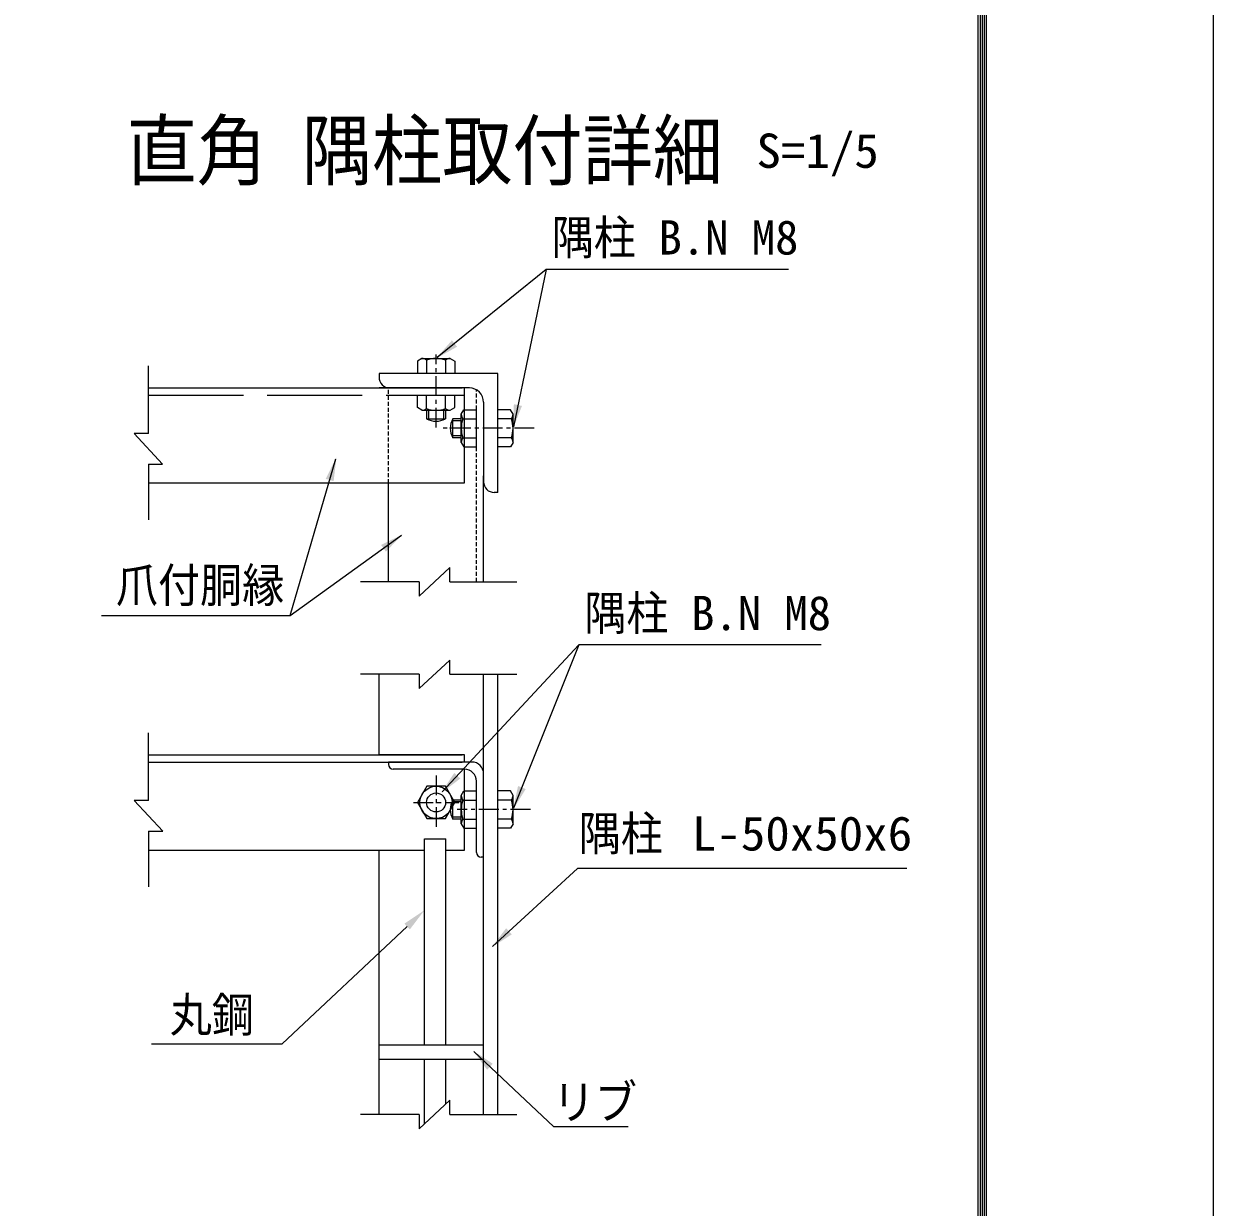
# Model space of a CAD drawing. Units: millimetres, scale not verified, with parts at other scales. Extents: x -4455 to 4455, y -3150 to 3150.
# Drawn here: x 2954 to 4455, y -963 to 531 of the extents above; entities that cross this region are included whole.
import ezdxf
from ezdxf.enums import TextEntityAlignment as Align

# ---------------------------------------------------------------- set-up
doc = ezdxf.new("R2010")
doc.units = ezdxf.units.MM
doc.header["$LTSCALE"] = 20
for name, pattern in [('DASHED', [7.5, 6, -1.5]), ('USER1', [2, 1.25, -0.25, 0.25, -0.25]), ('USER2', [0.375, 0.25, -0.125])]:
    doc.linetypes.add(name, pattern=pattern)
for name, color, linetype, lineweight in [('0-3_7詳細', 7, 'Continuous', 18), ('0-B_0', 7, 'Continuous', 18), ('0-E_D-TTL', 7, 'Continuous', 18)]:
    doc.layers.add(name, color=color, linetype=linetype, lineweight=lineweight)
doc.styles.add('ＭＳ ゴシック', font='')
doc.styles.get('ＭＳ ゴシック').set_extended_font_data('MS Gothic')

# ---------------------------------------------------------------- blocks, each defined once
blk = doc.blocks.new('50X6')
at = {"layer": '0-B_0'}
for p, q in [((0, 1000), (30, 1000)), ((0, 1000), (0, 0)), ((120, 240), (120, 910)), ((240, 120), (910, 120)), ((0, 0), (1000, 0)), ((1000, 0), (1000, 30))]:
    blk.add_line(p, q, dxfattribs=at)
for centre, radius, start, end in [((30, 910), 90, 0, 90), ((240, 240), 120, 180, 270.0001), ((910, 30), 90, 0, 90.0001)]:
    blk.add_arc(centre, radius, start, end, dxfattribs=at)

msp = doc.modelspace()

# ---------------------------------------------------------------- linework, layer by layer
at = {"layer": '0-3_7詳細'}
for p, q in [((3612.85, 220.87), (3571.51, 22.19)), ((3456.14, 108.43), (3450.38, 105.11)), ((3450.38, 105.11), (3450.38, 89.23)), ((3456.14, 108.43), (3491.66, 108.43)), ((3461.9, 106.37), (3461.9, 89.23)), ((3485.9, 106.37), (3485.9, 89.23)), ((3491.66, 108.43), (3497.42, 105.11)), ((3497.42, 105.11), (3497.42, 89.23)), ((3110.74, 71.23), (3506.9, 71.23)), ((3509.9, 71.23), (3401.9, 71.23)), ((3450.38, 62.23), (3497.42, 62.23)), ((3450.38, 46.36), (3450.38, 62.23)), ((3461.9, 45.09), (3461.9, 62.23)), ((3485.9, 45.09), (3485.9, 62.23)), ((3509.9, -48.77), (3509.9, 71.23)), ((3456.14, 43.03), (3450.38, 46.36)), ((3456.14, 43.03), (3491.66, 43.03)), ((3461.9, 43.03), (3461.9, 32.37)), ((3461.9, 32.37), (3485.9, 32.37)), ((3485.9, 43.03), (3485.9, 32.37)), ((3495.04, 8.23), (3495.04, 32.23)), ((3505.7, 32.23), (3495.04, 32.23)), ((3505.7, 2.47), (3505.7, 37.99)), ((3507.76, 32.23), (3524.9, 32.23)), ((3524.9, -3.29), (3524.9, 43.75)), ((3567.78, 43.75), (3551.9, 43.75)), ((3551.9, -3.29), (3551.9, 43.75)), ((3569.04, 32.23), (3551.9, 32.23)), ((3571.1, 37.99), (3567.78, 43.75)), ((3571.1, 2.47), (3571.1, 37.99)), ((3505.7, 8.23), (3495.04, 8.23)), ((3505.7, 2.47), (3509.03, -3.29)), ((3507.76, 8.23), (3524.9, 8.23)), ((3569.04, 8.23), (3551.9, 8.23)), ((3571.1, 2.47), (3567.78, -3.29)), ((3509.03, -3.29), (3524.9, -3.29)), ((3567.78, -3.29), (3551.9, -3.29)), ((3533.9, -173.5), (3533.9, -39.77)), ((3110.74, -48.77), (3509.9, -48.77)), ((3413.9, -173.5), (3413.9, -48.77)), ((3289.69, -216.01), (3430.22, -114.75)), ((3654, -253.2), (3571.84, -459.12)), ((3401.9, -391.98), (3401.9, -290.21)), ((3533.9, -845.83), (3533.9, -290.21)), ((3551.9, -845.83), (3551.9, -290.21)), ((3110.9, -391.98), (3506.9, -391.98)), ((3110.9, -400.98), (3506.9, -400.98)), ((3509.9, -391.98), (3401.9, -391.98)), ((3518.9, -400.98), (3413.9, -400.98)), ((3413.9, -400.98), (3413.9, -403.98)), ((3424.4, -391.98), (3424.6, -391.98)), ((3509.9, -400.98), (3509.9, -391.98)), ((3509.9, -409.98), (3419.9, -409.98)), ((3509.9, -511.98), (3509.9, -409.98)), ((3533.9, -520.98), (3533.9, -415.98)), ((3524.9, -514.98), (3524.9, -424.98)), ((3495.04, -472.98), (3495.04, -448.98)), ((3505.7, -448.98), (3495.04, -448.98)), ((3505.7, -478.74), (3505.7, -443.22)), ((3507.76, -448.98), (3524.9, -448.98)), ((3524.9, -484.5), (3524.9, -437.46)), ((3567.78, -437.46), (3551.9, -437.46)), ((3551.9, -484.5), (3551.9, -437.46)), ((3569.04, -448.98), (3551.9, -448.98)), ((3571.1, -443.22), (3567.78, -437.46)), ((3571.1, -478.74), (3571.1, -443.22)), ((3505.7, -472.98), (3495.04, -472.98)), ((3505.7, -478.74), (3509.03, -484.5)), ((3507.76, -472.98), (3524.9, -472.98)), ((3569.04, -472.98), (3551.9, -472.98)), ((3571.1, -478.74), (3567.78, -484.5)), ((3509.03, -484.5), (3524.9, -484.5)), ((3567.78, -484.5), (3551.9, -484.5)), ((3459.22, -758.46), (3459.22, -498.04)), ((3459.22, -498.04), (3486.22, -498.04)), ((3486.22, -758.46), (3486.22, -498.04)), ((3110.9, -511.98), (3459.22, -511.98)), ((3401.9, -845.83), (3401.9, -511.98)), ((3486.22, -511.98), (3509.9, -511.98)), ((3533.9, -520.98), (3530.9, -520.98)), ((3533.9, -758.46), (3401.9, -758.46)), ((3533.9, -776.46), (3401.9, -776.46)), ((3459.22, -857.67), (3459.22, -776.46)), ((3486.22, -832.6), (3486.22, -776.46))]:
    msp.add_line(p, q, dxfattribs=at)
at = {"layer": '0-3_7詳細', "color": 1, "linetype": 'USER1'}
for p, q in [((3473.9, 21.13), (3473.9, 113.5)), ((3597.9, 20.23), (3481.46, 20.23)), ((3473.9, -417.79), (3473.9, -487.18)), ((3445.34, -451.98), (3502.46, -451.98)), ((3593, -460.98), (3500.64, -460.98))]:
    msp.add_line(p, q, dxfattribs=at)
at = {"layer": '0-3_7詳細', "color": 4}
for p, q in [((3110.74, 13.67), (3110.74, 99.25)), ((3092.74, 13.67), (3128.74, -25.1)), ((3110.74, 13.67), (3092.74, 13.67)), ((3110.74, -25.1), (3110.74, -95.3)), ((3110.74, -25.1), (3128.74, -25.1)), ((3452.58, -191.5), (3491.35, -155.5)), ((3491.35, -173.5), (3491.35, -155.5)), ((3452.58, -173.5), (3378.36, -173.5)), ((3452.58, -173.5), (3452.58, -191.5)), ((3491.35, -173.5), (3576.03, -173.5)), ((3452.58, -308.21), (3491.35, -272.21)), ((3491.35, -290.21), (3491.35, -272.21)), ((3452.58, -290.21), (3378.36, -290.21)), ((3452.58, -290.21), (3452.58, -308.21)), ((3491.35, -290.21), (3576.03, -290.21)), ((3110.9, -449.54), (3110.9, -363.96)), ((3092.9, -449.54), (3128.9, -488.31)), ((3110.9, -449.54), (3092.9, -449.54)), ((3110.9, -488.31), (3110.9, -558.51)), ((3110.9, -488.31), (3128.9, -488.31)), ((3452.58, -863.83), (3491.35, -827.83)), ((3491.35, -845.83), (3491.35, -827.83)), ((3452.58, -845.83), (3378.36, -845.83)), ((3452.58, -845.83), (3452.58, -863.83)), ((3491.35, -845.83), (3576.03, -845.83))]:
    msp.add_line(p, q, dxfattribs=at)
at = {"layer": '0-3_7詳細', "color": 3, "linetype": 'DASHED'}
msp.add_line((3110.74, 62.23), (3509.9, 62.23), dxfattribs=at)
at = {"layer": '0-3_7詳細', "color": 1, "linetype": 'USER2'}
for p, q in [((3413.9, -48.77), (3413.9, 71.31)), ((3524.9, -173.5), (3524.9, 68.82))]:
    msp.add_line(p, q, dxfattribs=at)
at = {"layer": '0-3_7詳細', "color": 1}
for p, q in [((3464.3, 43.03), (3464.3, 31.16)), ((3483.5, 43.03), (3483.5, 31.16)), ((3505.7, 29.83), (3493.83, 29.83)), ((3505.7, 10.63), (3493.83, 10.63)), ((3505.7, -451.38), (3493.83, -451.38)), ((3505.7, -470.58), (3493.83, -470.58)), ((3437.35, -608.58), (3279.65, -756.77)), ((3114.92, -756.77), (3279.65, -756.77))]:
    msp.add_line(p, q, dxfattribs=at)
at = {"layer": '0-3_7詳細'}
for points in [[(3918.66, 220.87), (3612.85, 220.87), (3475.46, 109.69)], [(3491.66, 43.03), (3497.42, 46.36), (3497.42, 62.23)], [(3505.7, 37.99), (3509.03, 43.75), (3524.9, 43.75)], [(3051.7, -216.01), (3289.69, -216.01), (3347.51, -18.14)], [(3959.81, -253.2), (3654, -253.2), (3481.59, -438.76)], [(3505.7, -443.22), (3509.03, -437.46), (3524.9, -437.46)], [(4068.06, -535.15), (3652.23, -535.15), (3545.31, -633.58)], [(3716.37, -861.46), (3622.45, -861.46), (3521.61, -766.31)]]:
    msp.add_lwpolyline(points, dxfattribs=at)
at = {"layer": '0-3_7詳細', "color": 3}
msp.add_lwpolyline([(3497.42, -451.98), (3485.66, -431.61), (3462.14, -431.61), (3450.38, -451.98), (3462.14, -472.35), (3485.66, -472.35)], close=True, dxfattribs=at)
for radius in [20.4, 12]:
    msp.add_circle((3473.9, -451.98), radius, dxfattribs=at)
at = {"layer": '0-3_7詳細'}
for centre, radius, start, end in [((3456.14, 99.34), 9.09, 50.6618, 90), ((3473.9, 72.43), 36, 70.52878, 109.47122), ((3491.66, 99.34), 9.09, 90, 129.3382), ((3456.14, 52.12), 9.09, 270, 309.3382), ((3473.9, 79.03), 36, 250.52878, 289.47122), ((3491.66, 52.12), 9.09, 230.6618, 270), ((3473.9, 53.16), 24, 240, 300), ((3515.83, 20.23), 24, 150, 210), ((3514.79, 37.99), 9.09, 180, 219.3382), ((3541.7, 20.23), 36, 160.52878, 199.47122), ((3562.01, 37.99), 9.09, 320.6618, 0), ((3535.1, 20.23), 36, 340.52878, 19.47122), ((3514.79, 2.47), 9.09, 140.6618, 180), ((3562.01, 2.47), 9.09, 0, 39.3382), ((3419.9, -403.98), 6, 180, 270), ((3518.9, -415.98), 15, 0, 90), ((3509.9, -424.98), 15, 0, 90), ((3515.83, -460.98), 24, 150, 210), ((3514.79, -443.22), 9.09, 180, 219.3382), ((3541.7, -460.98), 36, 160.52878, 199.47122), ((3562.01, -443.22), 9.09, 320.6618, 0), ((3535.1, -460.98), 36, 340.52878, 19.47122), ((3514.79, -478.74), 9.09, 140.6618, 180), ((3562.01, -478.74), 9.09, 0, 39.3382), ((3530.9, -514.98), 6, 180, 270)]:
    msp.add_arc(centre, radius, start, end, dxfattribs=at)
for points in [[(3473.9, 108.43), (3493.95, 131.35), (3500.5, 123.25)], [(3571.1, 20.23), (3572.11, 50.66), (3582.31, 48.54)], [(3348.07, -16.22), (3344.66, -46.48), (3334.66, -43.56)], [(3431.84, -113.59), (3410.55, -135.35), (3404.46, -126.9)], [(3480.23, -440.22), (3496.83, -414.7), (3504.47, -421.79)], [(3571.1, -460.98), (3577.38, -431.18), (3587.06, -435.05)], [(3543.83, -634.94), (3562.38, -610.79), (3569.43, -618.45)], [(3520.16, -764.94), (3545.56, -781.74), (3538.41, -789.32)]]:
    msp.add_solid(points, dxfattribs=at)
at = {"layer": '0-3_7詳細', "color": 1}
msp.add_solid([(3433.93, -604.94), (3459.22, -588.04), (3440.78, -612.23)], dxfattribs=at)
at = {"layer": '0-E_D-TTL', "color": 2}
msp.add_lwpolyline([(-4454.9, 3150.21), (4454.8, 3150.21), (4454.8, -3150.21), (-4454.9, -3150.21)], close=True, dxfattribs=at)
at = {"layer": '0-E_D-TTL'}
for points in [[(-4168.52, 2916.87), (4168.41, 2916.87), (4168.41, -2916.87), (-4168.52, -2916.87)], [(-4165.87, 2914.21), (4165.76, 2914.21), (4165.76, -2914.21), (-4165.87, -2914.21)], [(-4163.21, 2911.56), (4163.11, 2911.56), (4163.11, -2911.56), (-4163.21, -2911.56)], [(-4160.56, 2908.91), (4160.46, 2908.91), (4160.46, -2908.91), (-4160.56, -2908.91)], [(-4157.91, 2906.26), (4157.81, 2906.26), (4157.81, -2906.26), (-4157.91, -2906.26)]]:
    msp.add_lwpolyline(points, close=True, dxfattribs=at)

# ---------------------------------------------------------------- block references
at = {"layer": '0-3_7詳細', "xscale": 0.15, "yscale": 0.15, "rotation": 180}
msp.add_blockref('50X6', (3551.9, 89.23), dxfattribs=at)

# ---------------------------------------------------------------- texts
at = {"layer": '0-3_7詳細', "style": 'ＭＳ ゴシック', "width": 0.9}
msp.add_text('直角 隅柱取付詳細', height=72.16, dxfattribs=at).set_placement((3083.2, 313.19), align=Align.BOTTOM_LEFT)
at = {"layer": '0-3_7詳細', "color": 3, "style": 'ＭＳ ゴシック'}
for s, width, p in [('S=1/5', 1.05, (3878.24, 335.99)), ('隅柱', 0.9, (3619.89, 226.6)), ('爪付胴縁', 0.9, (3069.84, -212.29)), ('隅柱', 0.9, (3661.04, -247.48)), ('隅柱', 0.9, (3653.95, -525.63)), ('L-50x50x6', 1.05, (3796.77, -525.63)), ('丸鋼', 0.9, (3137.75, -754.6)), ('リブ', 0.9, (3621.24, -864.55))]:
    msp.add_text(s, height=43.26, dxfattribs=dict(at, width=width)).set_placement(p, align=Align.BOTTOM_LEFT)
for p in [(3754.7, 226.6), (3795.85, -247.48)]:
    msp.add_text('B.N M8', height=43.26, dxfattribs=at).set_placement(p, align=Align.BOTTOM_LEFT)

doc.saveas('drawing.dxf')
